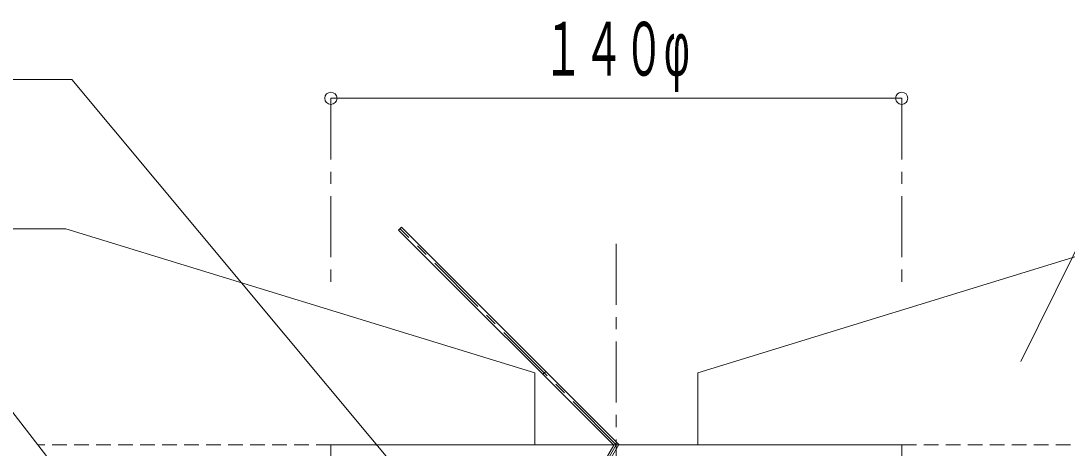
# Model space of a CAD drawing. Units: millimetres at full size, sheet at 1:3; details may follow other scales. Extents: x -1542 to 1451, y -1100 to 507.
# Drawn here: x -1384 to -1127.4, y -127.9 to -23.1 of the extents above; entities that cross this region are included whole.
import ezdxf
from ezdxf.enums import TextEntityAlignment as Align

# ---------------------------------------------------------------- set-up
doc = ezdxf.new("R2010")
doc.units = ezdxf.units.MM
doc.header["$LTSCALE"] = 3
doc.header["$PDMODE"] = 32
doc.header["$PDSIZE"] = 3
doc.linetypes.add('CHAIN1', pattern=[8, 5, -1, 1, -1])
doc.linetypes.add('DASHED1', pattern=[1.8, 1.2, -0.6])
for name, color, linetype, lineweight in [('5-0_ 通芯', 7, 'Continuous', 9), ('5-3_水切り', 3, 'Continuous', 9), ('5-4_イソバンド', 4, 'Continuous', 9), ('5-E_ 文字', 7, 'Continuous', 9), ('5-F_ 寸法', 7, 'Continuous', 9)]:
    doc.layers.add(name, color=color, linetype=linetype, lineweight=lineweight)
doc.styles.add('超極細ゴシック', font='')
doc.styles.get('超極細ゴシック').set_extended_font_data('超極細ゴシック')

msp = doc.modelspace()

# ---------------------------------------------------------------- linework, layer by layer
at = {"layer": '5-0_ 通芯', "color": 4, "linetype": 'CHAIN1'}
for p, q in [((-1237.999, -127.139), (-1291.032, -74.106)), ((-1237.999, -77.787), (-1237.999, -482.495)), ((-1237.999, -127.139), (-1265.499, -174.77))]:
    msp.add_line(p, q, dxfattribs=at)
at = {"layer": '5-3_水切り'}
for p, q in [((-1307.999, -127.139), (-1307.999, -257.139)), ((-1307.999, -127.139), (-1167.999, -127.139)), ((-1167.999, -127.139), (-1167.999, -257.139))]:
    msp.add_line(p, q, dxfattribs=at)
at = {"layer": '5-4_イソバンド'}
for p, q in [((-1405.864, -74.106), (-1372.999, -74.106)), ((-1257.999, -109.461), (-1372.999, -74.106)), ((-1291.386, -74.459), (-1290.679, -73.752)), ((-1237.374, -127.056), (-1290.679, -73.752)), ((-1217.999, -109.461), (-1102.999, -74.106)), ((-1238.624, -127.221), (-1291.386, -74.459)), ((-1345.251, -171.863), (-1412.572, -84.96)), ((-1257.999, -109.461), (-1257.999, -127.139)), ((-1256.031, -109.815), (-1255.323, -109.108)), ((-1217.999, -109.461), (-1217.999, -127.139)), ((-1265.066, -175.02), (-1237.374, -127.056))]:
    msp.add_line(p, q, dxfattribs=at)
at = {"layer": '5-4_イソバンド', "linetype": 'DASHED1'}
for p, q in [((-1307.999, -127.139), (-1379.898, -127.139)), ((-1167.999, -127.139), (-1096.101, -127.139))]:
    msp.add_line(p, q, dxfattribs=at)
at = {"layer": '5-4_イソバンド'}
msp.add_lwpolyline([(-1265.066, -175.02), (-1265.932, -174.52), (-1238.624, -127.221)], dxfattribs=at)
at = {"layer": '5-E_ 文字'}
for points in [[(-1396.395, -37.522), (-1371.514, -37.522), (-1287.932, -137.724)], [(-1079.604, -37.522), (-1104.485, -37.522), (-1138.766, -106.715)]]:
    msp.add_lwpolyline(points, dxfattribs=at)
at = {"layer": '5-F_ 寸法'}
msp.add_line((-1307.999, -42.118), (-1167.999, -42.118), dxfattribs=at)
at = {"layer": '5-F_ 寸法', "linetype": 'CHAIN1'}
for p, q in [((-1307.999, -42.118), (-1307.999, -88.078)), ((-1167.999, -42.118), (-1167.999, -88.078))]:
    msp.add_line(p, q, dxfattribs=at)
at = {"layer": '5-F_ 寸法'}
for p in [(-1307.999, -42.118), (-1167.999, -42.118)]:
    msp.add_point(p, dxfattribs=at)

# ---------------------------------------------------------------- texts
at = {"layer": '5-F_ 寸法', "style": '超極細ゴシック', "width": 0.55}
msp.add_text('１４０φ', height=13.2, dxfattribs=at).set_placement((-1255.999, -40.52), align=Align.BOTTOM_LEFT)

doc.saveas('drawing.dxf')
